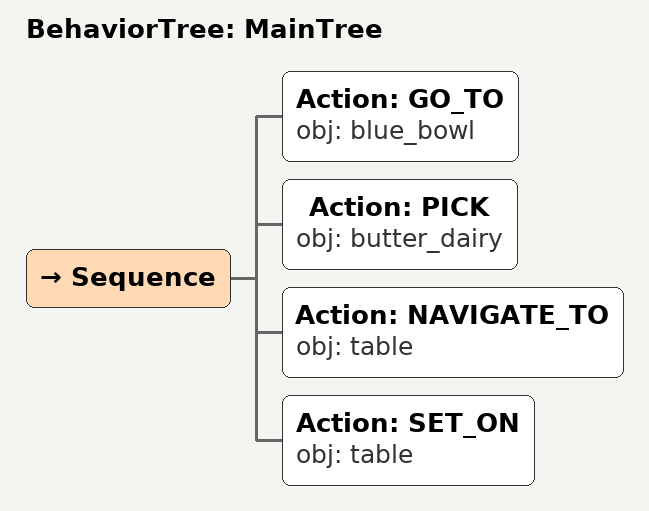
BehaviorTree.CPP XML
<root main_tree_to_execute="MainTree">
  <BehaviorTree ID="MainTree">
    <Sequence>
      <!-- Go to blue_bowl -->
      <Action ID="GO_TO" obj="blue_bowl" />
      <!-- Pick butter_dairy -->
      <Action ID="PICK" obj="butter_dairy" />
      <!-- Navigate to table -->
      <Action ID="NAVIGATE_TO" obj="table" />
      <!-- Set on table -->
      <Action ID="SET_ON" obj="table" />
    </Sequence>
  </BehaviorTree>
</root>
